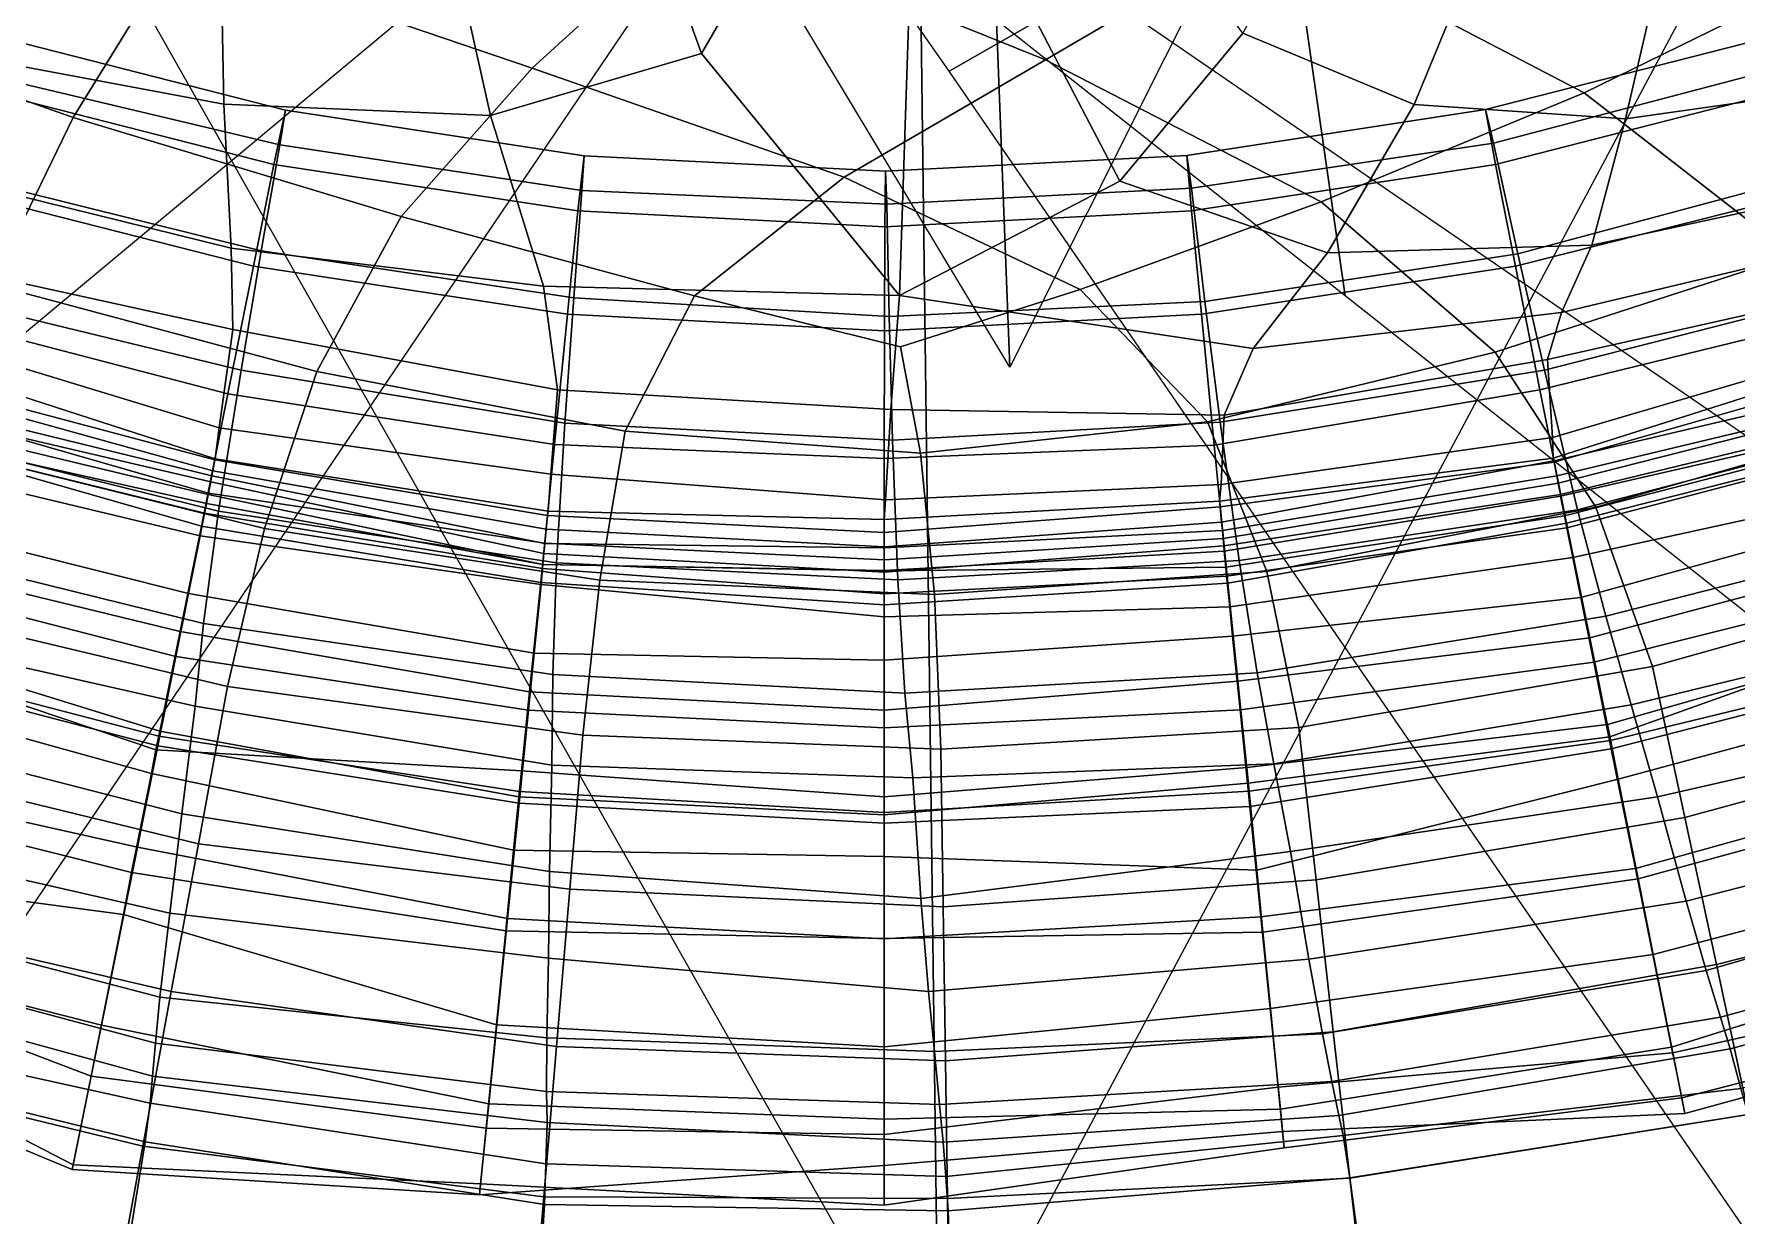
# Model space of a CAD drawing. Extents: x -0.377 to 0.277, y -0.314 to 0.279.
# Drawn here: x -0.042 to 0.0422, y -0.2042 to -0.1457 of the extents above; entities that cross this region are included whole.
import ezdxf

# ---------------------------------------------------------------- set-up
doc = ezdxf.new("R2010")
doc.units = 0

msp = doc.modelspace()

# ---------------------------------------------------------------- linework, layer by layer
for points in [[(-0.148253, -0.086711, 0.387885), (0, 0, 0.253746), (-0.173423, -0.173423, 0.426727)], [(-0.173423, -0.173423, 0.426727), (0, 0, 0.253746), (-0.086711, -0.148253, 0.387885)], [(-0.086711, -0.148253, 0.387885), (0, 0, 0.253746), (0, -0.123083, 0.349043)], [(-0.082274, -0.112941, 0.418071), (0, 0, 0.213856), (-0.07279, -0.185784, 0.477205)], [(-0.07279, -0.185784, 0.477205), (0, 0, 0.213856), (-0.016346, -0.138771, 0.418071)], [(-0.043288, -0.106437, 0.351891), (0, 0, 0.242263), (0.022844, -0.158699, 0.396575)], [(-0.03606, -0.14527, 0.406571), (0, 0, 0.229053), (0.002748, -0.213723, 0.457975)], [(-0.024542, -0.111001, 0.464027), (0, 0, 0.153127), (0.006259, -0.162216, 0.554053)], [(0.086711, -0.148253, 0.387885), (0, 0, 0.253746), (0.173423, -0.173423, 0.426727)], [(0, -0.123083, 0.349043), (0, 0, 0.253746), (0.086711, -0.148253, 0.387885)], [(0.173423, -0.173423, 0.426727), (0, 0, 0.253746), (0.148253, -0.086711, 0.387885)], [(0.022844, -0.158699, 0.396575), (0, 0, 0.242263), (0.088976, -0.210961, 0.441258)], [(0.088976, -0.210961, 0.441258), (0, 0, 0.242263), (0.097706, -0.127125, 0.396575)], [(0.002748, -0.213723, 0.457975), (0, 0, 0.229053), (0.039783, -0.144295, 0.406571)], [(0.020443, -0.120047, 0.446519), (0, 0, 0.176263), (0.071674, -0.158436, 0.524777)], [(0.071674, -0.158436, 0.524777), (0, 0, 0.176263), (0.076666, -0.094612, 0.446519)], [(0.006259, -0.162216, 0.554053), (0, 0, 0.153127), (0.033023, -0.10878, 0.464027)], [(0.038724, -0.127346, 1.151656), (0.003257, -0.147576, 1.081659), (-0.030648, -0.099149, 0.883117), (0.014484, -0.074815, 0.964771)], [(0.116834, -0.145992, 0.908849), (0.078903, -0.190451, 0.854923), (0.009724, -0.143022, 0.70277), (0.058645, -0.088371, 0.765694)], [(-0.065057, -0.098566, 0.714366), (-0.009857, -0.141182, 0.682235), (-0.056256, -0.209737, 0.816959), (-0.099233, -0.180898, 0.849918)], [(0.038724, -0.127346, 1.151656), (0.07188, -0.118909, 1.106761), (0.096108, -0.182993, 1.22441), (0.077688, -0.213969, 1.312535)], [(-0.00824, -0.126996, 0.291328), (-0.013675, -0.13375, 0.291262), (-0.008997, -0.146706, 0.290282), (-0.004002, -0.13807, 0.291225)], [(0.077688, -0.213969, 1.312535), (0.047988, -0.212656, 1.226967), (0.003257, -0.147576, 1.081659), (0.038724, -0.127346, 1.151656)], [(-0.009282, -0.140046, -0.035928), (-0.000315, -0.132239, -0.036033), (0.019107, -0.140537, -0.035949), (0.008014, -0.147018, -0.035801)], [(-0.009282, -0.140046, -0.035928), (-0.017365, -0.14744, -0.035485), (-0.034897, -0.141475, -0.035279), (-0.028861, -0.132779, -0.035655)], [(-0.022215, -0.137287, 0.289255), (-0.019427, -0.149782, 0.28968), (-0.008997, -0.146706, 0.290282), (-0.013675, -0.13375, 0.291262)], [(0.019107, -0.140537, -0.035949), (0.030581, -0.133203, -0.036005), (0.047966, -0.142133, -0.03554), (0.034661, -0.148657, -0.035448)], [(-0.034897, -0.141475, -0.035279), (-0.040071, -0.149878, -0.034453), (-0.056924, -0.143894, -0.034145), (-0.053299, -0.134744, -0.034989)], [(-0.032833, -0.138217, 0.289614), (-0.044067, -0.137083, 0.289761), (-0.045868, -0.146739, 0.289365), (-0.032631, -0.14921, 0.289346)], [(-0.032833, -0.138217, 0.289614), (-0.032631, -0.14921, 0.289346), (-0.019427, -0.149782, 0.28968), (-0.022215, -0.137287, 0.289255)], [(0.026262, -0.149238, 0.288635), (0.029744, -0.14075, 0.289385), (0.022311, -0.137237, 0.290304), (0.017785, -0.145707, 0.289878)], [(-0.004002, -0.13807, 0.291225), (-0.008997, -0.146706, 0.290282), (0.000793, -0.158683, 0.293033), (0.001253, -0.144801, 0.290493)], [(0.012575, -0.138821, 0.291628), (0.007015, -0.144067, 0.289968), (0.011701, -0.153022, 0.289711), (0.017785, -0.145707, 0.289878)], [(-0.009282, -0.140046, -0.035928), (0.008014, -0.147018, -0.035801), (-0.001945, -0.152817, -0.035383), (-0.017365, -0.14744, -0.035485)], [(0.008014, -0.147018, -0.035801), (0.019107, -0.140537, -0.035949), (0.034661, -0.148657, -0.035448), (0.021653, -0.154044, -0.035236)], [(-0.017365, -0.14744, -0.035485), (-0.023845, -0.154774, -0.034651), (-0.040071, -0.149878, -0.034453), (-0.034897, -0.141475, -0.035279)], [(0.036714, -0.149946, 0.288754), (0.03847, -0.142303, 0.289741), (0.029744, -0.14075, 0.289385), (0.026262, -0.149238, 0.288635)], [(0.045008, -0.156697, -0.034337), (0.034661, -0.148657, -0.035448), (0.047966, -0.142133, -0.03554), (0.059727, -0.150568, -0.034634)], [(0.036714, -0.149946, 0.288754), (0.047763, -0.148372, 0.289118), (0.047564, -0.142025, 0.288431), (0.03847, -0.142303, 0.289741)], [(-0.044098, -0.158131, -0.033199), (-0.060335, -0.152495, -0.032919), (-0.056924, -0.143894, -0.034145), (-0.040071, -0.149878, -0.034453)], [(0.007015, -0.144067, 0.289968), (0.001253, -0.144801, 0.290493), (0.000793, -0.158683, 0.293033), (0.011701, -0.153022, 0.289711)], [(0.026262, -0.149238, 0.288635), (0.017785, -0.145707, 0.289878), (0.011701, -0.153022, 0.289711), (0.021965, -0.156572, 0.289268)], [(-0.030145, -0.1522, 0.003285), (-0.044905, -0.148446, 0.003288), (-0.044072, -0.145827, -0.000188), (-0.029573, -0.149511, -0.000194)], [(-0.029849, -0.151219, -0.002463), (-0.029573, -0.149511, -0.000194), (-0.044072, -0.145827, -0.000188), (-0.044587, -0.147737, -0.00216)], [(0.030179, -0.15115, -0.002531), (0.044804, -0.147303, -0.002664), (0.04428, -0.145791, -0.000219), (0.029783, -0.149486, -0.000215)], [(0.030282, -0.15219, 0.003277), (0.029783, -0.149486, -0.000215), (0.04428, -0.145791, -0.000219), (0.045041, -0.148431, 0.003276)], [(-0.032631, -0.14921, 0.289346), (-0.045868, -0.146739, 0.289365), (-0.046972, -0.152703, 0.294718), (-0.032253, -0.156342, 0.294353)], [(-0.019427, -0.149782, 0.28968), (-0.016819, -0.158219, 0.294464), (0.000793, -0.158683, 0.293033), (-0.008997, -0.146706, 0.290282)], [(0.008014, -0.147018, -0.035801), (0.021653, -0.154044, -0.035236), (0.00973, -0.158378, -0.034811), (-0.001945, -0.152817, -0.035383)], [(0.031382, -0.15661, -0.000269), (0.046514, -0.152553, -0.000897), (0.044804, -0.147303, -0.002664), (0.030179, -0.15115, -0.002531)], [(-0.030779, -0.156463, -0.000913), (-0.029849, -0.151219, -0.002463), (-0.044587, -0.147737, -0.00216), (-0.045974, -0.152698, -0.0006)], [(-0.017365, -0.14744, -0.035485), (-0.001945, -0.152817, -0.035383), (-0.009349, -0.15869, -0.034637), (-0.023845, -0.154774, -0.034651)], [(-0.031163, -0.157227, 0.010238), (-0.04641, -0.153347, 0.010238), (-0.044905, -0.148446, 0.003288), (-0.030145, -0.1522, 0.003285)], [(0.030262, -0.161483, -0.034085), (0.021653, -0.154044, -0.035236), (0.034661, -0.148657, -0.035448), (0.045008, -0.156697, -0.034337)], [(0.031263, -0.157225, 0.010236), (0.030282, -0.15219, 0.003277), (0.045041, -0.148431, 0.003276), (0.046524, -0.153387, 0.010209)], [(0.036714, -0.149946, 0.288754), (0.035046, -0.156194, 0.289755), (0.048088, -0.153372, 0.290618), (0.047763, -0.148372, 0.289118)], [(-0.028015, -0.16243, -0.033427), (-0.044098, -0.158131, -0.033199), (-0.040071, -0.149878, -0.034453), (-0.023845, -0.154774, -0.034651)], [(-0.032631, -0.14921, 0.289346), (-0.032253, -0.156342, 0.294353), (-0.016819, -0.158219, 0.294464), (-0.019427, -0.149782, 0.28968)], [(-0.030145, -0.1522, 0.003285), (-0.029573, -0.149511, -0.000194), (-0.014801, -0.151764, -0.0002), (-0.015107, -0.154497, 0.003283)], [(-0.029849, -0.151219, -0.002463), (-0.014908, -0.15348, -0.002489), (-0.014801, -0.151764, -0.0002), (-0.029573, -0.149511, -0.000194)], [(0.030179, -0.15115, -0.002531), (0.029783, -0.149486, -0.000215), (0.015013, -0.151752, -0.00021), (0.015236, -0.153373, -0.002607)], [(0.030282, -0.15219, 0.003277), (0.015245, -0.154492, 0.003279), (0.015013, -0.151752, -0.00021), (0.029783, -0.149486, -0.000215)], [(0.036714, -0.149946, 0.288754), (0.026262, -0.149238, 0.288635), (0.021965, -0.156572, 0.289268), (0.035046, -0.156194, 0.289755)], [(-0.030779, -0.156463, -0.000913), (-0.015319, -0.158783, -0.001034), (-0.014908, -0.15348, -0.002489), (-0.029849, -0.151219, -0.002463)], [(0.031382, -0.15661, -0.000269), (0.030179, -0.15115, -0.002531), (0.015236, -0.153373, -0.002607), (0.015905, -0.158978, -0.000302)], [(-0.031163, -0.157227, 0.010238), (-0.030145, -0.1522, 0.003285), (-0.015107, -0.154497, 0.003283), (-0.015628, -0.159602, 0.010237)], [(-0.015107, -0.154497, 0.003283), (-0.014801, -0.151764, -0.0002), (0.000106, -0.15253, -0.000205), (0.000069, -0.155281, 0.003281)], [(-0.014908, -0.15348, -0.002489), (0.000169, -0.154158, -0.002605), (0.000106, -0.15253, -0.000205), (-0.014801, -0.151764, -0.0002)], [(0.015245, -0.154492, 0.003279), (0.000069, -0.155281, 0.003281), (0.000106, -0.15253, -0.000205), (0.015013, -0.151752, -0.00021)], [(0.015236, -0.153373, -0.002607), (0.015013, -0.151752, -0.00021), (0.000106, -0.15253, -0.000205), (0.000169, -0.154158, -0.002605)], [(0.031263, -0.157225, 0.010236), (0.015729, -0.159601, 0.010236), (0.015245, -0.154492, 0.003279), (0.030282, -0.15219, 0.003277)], [(-0.032181, -0.160354, 0.297481), (-0.032253, -0.156342, 0.294353), (-0.046972, -0.152703, 0.294718), (-0.047802, -0.156932, 0.297161)], [(-0.030779, -0.156463, -0.000913), (-0.045974, -0.152698, -0.0006), (-0.04756, -0.158542, -0.000377), (-0.031772, -0.162359, -0.00158)], [(-0.001945, -0.152817, -0.035383), (0.00973, -0.158378, -0.034811), (0.000839, -0.161209, -0.034389), (-0.009349, -0.15869, -0.034637)], [(0.021965, -0.156572, 0.289268), (0.011701, -0.153022, 0.289711), (0.000793, -0.158683, 0.293033), (0.018292, -0.161296, 0.29258)], [(0.031382, -0.15661, -0.000269), (0.032701, -0.162375, -0.000835), (0.048448, -0.158341, -0.000827), (0.046514, -0.152553, -0.000897)], [(-0.031163, -0.157227, 0.010238), (-0.032425, -0.163533, 0.022996), (-0.048261, -0.159424, 0.02302), (-0.04641, -0.153347, 0.010238)], [(-0.015319, -0.158783, -0.001034), (0.000282, -0.159712, -0.000587), (0.000169, -0.154158, -0.002605), (-0.014908, -0.15348, -0.002489)], [(0.015905, -0.158978, -0.000302), (0.015236, -0.153373, -0.002607), (0.000169, -0.154158, -0.002605), (0.000282, -0.159712, -0.000587)], [(0.030262, -0.161483, -0.034085), (0.016026, -0.164927, -0.033771), (0.00973, -0.158378, -0.034811), (0.021653, -0.154044, -0.035236)], [(0.031263, -0.157225, 0.010236), (0.046524, -0.153387, 0.010209), (0.048357, -0.159447, 0.023012), (0.032475, -0.163343, 0.023056)], [(0.035046, -0.156194, 0.289755), (0.033537, -0.159513, 0.293285), (0.048132, -0.156043, 0.293412), (0.048088, -0.153372, 0.290618)], [(-0.028015, -0.16243, -0.033427), (-0.023845, -0.154774, -0.034651), (-0.009349, -0.15869, -0.034637), (-0.012774, -0.165386, -0.033413)], [(-0.015628, -0.159602, 0.010237), (-0.015107, -0.154497, 0.003283), (0.000069, -0.155281, 0.003281), (0.00005, -0.160414, 0.010236)], [(0.015729, -0.159601, 0.010236), (0.00005, -0.160414, 0.010236), (0.000069, -0.155281, 0.003281), (0.015245, -0.154492, 0.003279)], [(-0.032181, -0.160354, 0.297481), (-0.016126, -0.163336, 0.296738), (-0.016819, -0.158219, 0.294464), (-0.032253, -0.156342, 0.294353)], [(-0.030779, -0.156463, -0.000913), (-0.031772, -0.162359, -0.00158), (-0.01575, -0.164987, -0.000248), (-0.015319, -0.158783, -0.001034)], [(0.031382, -0.15661, -0.000269), (0.015905, -0.158978, -0.000302), (0.016665, -0.164944, -0.00025), (0.032701, -0.162375, -0.000835)], [(0.035046, -0.156194, 0.289755), (0.021965, -0.156572, 0.289268), (0.018292, -0.161296, 0.29258), (0.033537, -0.159513, 0.293285)], [(0.032846, -0.161836, 0.296499), (0.048352, -0.158355, 0.296319), (0.048132, -0.156043, 0.293412), (0.033537, -0.159513, 0.293285)], [(-0.032854, -0.165225, 0.301092), (-0.032181, -0.160354, 0.297481), (-0.047802, -0.156932, 0.297161), (-0.048632, -0.160421, 0.301367)], [(-0.031163, -0.157227, 0.010238), (-0.015628, -0.159602, 0.010237), (-0.01627, -0.166038, 0.022985), (-0.032425, -0.163533, 0.022996)], [(0.031263, -0.157225, 0.010236), (0.032475, -0.163343, 0.023056), (0.016363, -0.166083, 0.02297), (0.015729, -0.159601, 0.010236)], [(0.035246, -0.169143, -0.032289), (0.030262, -0.161483, -0.034085), (0.045008, -0.156697, -0.034337), (0.051402, -0.16453, -0.032367)], [(-0.030619, -0.170191, -0.031443), (-0.047204, -0.166084, -0.031037), (-0.044098, -0.158131, -0.033199), (-0.028015, -0.16243, -0.033427)], [(-0.016126, -0.163336, 0.296738), (0.000362, -0.164317, 0.296448), (0.000793, -0.158683, 0.293033), (-0.016819, -0.158219, 0.294464)], [(0.032701, -0.162375, -0.000835), (0.034335, -0.169273, 0.000275), (0.050725, -0.164971, -0.000535), (0.048448, -0.158341, -0.000827)], [(-0.031772, -0.162359, -0.00158), (-0.04756, -0.158542, -0.000377), (-0.04932, -0.165255, 0.000053), (-0.032891, -0.169341, -0.000641)], [(-0.015319, -0.158783, -0.001034), (-0.01575, -0.164987, -0.000248), (0.000458, -0.165823, -0.000135), (0.000282, -0.159712, -0.000587)], [(-0.012774, -0.165386, -0.033413), (-0.009349, -0.15869, -0.034637), (0.000839, -0.161209, -0.034389), (0.001832, -0.166473, -0.033706)], [(0.015905, -0.158978, -0.000302), (0.000282, -0.159712, -0.000587), (0.000458, -0.165823, -0.000135), (0.016665, -0.164944, -0.00025)], [(0.016851, -0.164596, 0.295972), (0.018292, -0.161296, 0.29258), (0.000793, -0.158683, 0.293033), (0.000362, -0.164317, 0.296448)], [(0.016026, -0.164927, -0.033771), (0.001832, -0.166473, -0.033706), (0.000839, -0.161209, -0.034389), (0.00973, -0.158378, -0.034811)], [(0.0331, -0.1657, 0.30094), (0.048921, -0.161056, 0.301078), (0.048352, -0.158355, 0.296319), (0.032846, -0.161836, 0.296499)], [(-0.032425, -0.163533, 0.022996), (-0.033734, -0.170072, 0.044479), (-0.050077, -0.165396, 0.044539), (-0.048261, -0.159424, 0.02302)], [(-0.015628, -0.159602, 0.010237), (0.00005, -0.160414, 0.010236), (0.000044, -0.166737, 0.023031), (-0.01627, -0.166038, 0.022985)], [(0.015729, -0.159601, 0.010236), (0.016363, -0.166083, 0.02297), (0.000044, -0.166737, 0.023031), (0.00005, -0.160414, 0.010236)], [(0.032846, -0.161836, 0.296499), (0.033537, -0.159513, 0.293285), (0.018292, -0.161296, 0.29258), (0.016851, -0.164596, 0.295972)], [(0.032475, -0.163343, 0.023056), (0.048357, -0.159447, 0.023012), (0.050275, -0.165754, 0.044494), (0.033793, -0.169928, 0.044496)], [(-0.032854, -0.165225, 0.301092), (-0.048632, -0.160421, 0.301367), (-0.048919, -0.161618, 0.307697), (-0.033056, -0.166749, 0.30756)], [(-0.032854, -0.165225, 0.301092), (-0.016443, -0.167515, 0.301082), (-0.016126, -0.163336, 0.296738), (-0.032181, -0.160354, 0.297481)], [(-0.033056, -0.166749, 0.30756), (-0.048919, -0.161618, 0.307697), (-0.049191, -0.162513, 0.31477), (-0.033065, -0.166807, 0.314757)], [(0.035246, -0.169143, -0.032289), (0.018966, -0.172315, -0.032582), (0.016026, -0.164927, -0.033771), (0.030262, -0.161483, -0.034085)], [(0.0331, -0.1657, 0.30094), (0.033138, -0.166711, 0.307542), (0.049026, -0.161677, 0.307637), (0.048921, -0.161056, 0.301078)], [(0.033138, -0.166711, 0.307542), (0.033177, -0.166921, 0.314748), (0.049224, -0.162332, 0.314784), (0.049026, -0.161677, 0.307637)], [(-0.033172, -0.167347, 0.321984), (-0.033065, -0.166807, 0.314757), (-0.049191, -0.162513, 0.31477), (-0.049303, -0.162885, 0.322011)], [(-0.031772, -0.162359, -0.00158), (-0.032891, -0.169341, -0.000641), (-0.016168, -0.171894, -0.000286), (-0.01575, -0.164987, -0.000248)], [(-0.030619, -0.170191, -0.031443), (-0.028015, -0.16243, -0.033427), (-0.012774, -0.165386, -0.033413), (-0.014023, -0.172749, -0.031856)], [(0.032701, -0.162375, -0.000835), (0.016665, -0.164944, -0.00025), (0.017593, -0.171783, -0.000649), (0.034335, -0.169273, 0.000275)], [(0.0331, -0.1657, 0.30094), (0.032846, -0.161836, 0.296499), (0.016851, -0.164596, 0.295972), (0.016701, -0.168022, 0.300915)], [(0.033159, -0.166845, 0.322024), (0.049435, -0.163027, 0.321999), (0.049224, -0.162332, 0.314784), (0.033177, -0.166921, 0.314748)], [(-0.033218, -0.167584, 0.328882), (-0.033172, -0.167347, 0.321984), (-0.049303, -0.162885, 0.322011), (-0.049519, -0.163597, 0.328867)], [(-0.016443, -0.167515, 0.301082), (0.000113, -0.16878, 0.30089), (0.000362, -0.164317, 0.296448), (-0.016126, -0.163336, 0.296738)], [(0.032475, -0.163343, 0.023056), (0.033793, -0.169928, 0.044496), (0.017042, -0.172903, 0.044447), (0.016363, -0.166083, 0.02297)], [(0.033308, -0.167594, 0.328881), (0.049634, -0.163682, 0.328859), (0.049435, -0.163027, 0.321999), (0.033159, -0.166845, 0.322024)], [(-0.033396, -0.168509, 0.344322), (-0.033274, -0.16789, 0.340348), (-0.04966, -0.16407, 0.340279), (-0.049814, -0.164582, 0.344235)], [(-0.033389, -0.168441, 0.335003), (-0.049579, -0.163799, 0.335068), (-0.04966, -0.16407, 0.340279), (-0.033274, -0.16789, 0.340348)], [(-0.033218, -0.167584, 0.328882), (-0.049519, -0.163597, 0.328867), (-0.049579, -0.163799, 0.335068), (-0.033389, -0.168441, 0.335003)], [(-0.032425, -0.163533, 0.022996), (-0.01627, -0.166038, 0.022985), (-0.01695, -0.172864, 0.044452), (-0.033734, -0.170072, 0.044479)], [(0.033308, -0.167594, 0.328881), (0.03338, -0.167959, 0.335066), (0.049674, -0.163819, 0.335065), (0.049634, -0.163682, 0.328859)], [(0.03338, -0.167959, 0.335066), (0.033491, -0.168521, 0.340217), (0.049895, -0.16455, 0.340177), (0.049674, -0.163819, 0.335065)], [(-0.033483, -0.168961, 0.347812), (-0.033396, -0.168509, 0.344322), (-0.049814, -0.164582, 0.344235), (-0.050017, -0.165253, 0.347505)], [(-0.01575, -0.164987, -0.000248), (-0.016168, -0.171894, -0.000286), (0.000716, -0.172727, -0.000329), (0.000458, -0.165823, -0.000135)], [(0.016701, -0.168022, 0.300915), (0.016851, -0.164596, 0.295972), (0.000362, -0.164317, 0.296448), (0.000113, -0.16878, 0.30089)], [(0.016665, -0.164944, -0.00025), (0.000458, -0.165823, -0.000135), (0.000716, -0.172727, -0.000329), (0.017593, -0.171783, -0.000649)], [(0.018966, -0.172315, -0.032582), (0.002531, -0.173453, -0.031985), (0.001832, -0.166473, -0.033706), (0.016026, -0.164927, -0.033771)], [(0.033501, -0.168592, 0.344292), (0.049978, -0.164829, 0.344144), (0.049895, -0.16455, 0.340177), (0.033491, -0.168521, 0.340217)], [(0.033695, -0.169567, 0.347422), (0.050129, -0.16533, 0.347454), (0.049978, -0.164829, 0.344144), (0.033501, -0.168592, 0.344292)], [(0.035733, -0.174538, -0.000244), (0.052675, -0.170209, -0.001011), (0.050725, -0.164971, -0.000535), (0.034335, -0.169273, 0.000275)], [(0.035246, -0.169143, -0.032289), (0.051402, -0.16453, -0.032367), (0.055159, -0.17223, -0.030097), (0.038044, -0.177012, -0.030254)], [(-0.034789, -0.175292, 0.077536), (-0.051836, -0.171153, 0.077533), (-0.050077, -0.165396, 0.044539), (-0.033734, -0.170072, 0.044479)], [(-0.033625, -0.174894, -0.000738), (-0.032891, -0.169341, -0.000641), (-0.04932, -0.165255, 0.000053), (-0.050605, -0.170713, -0.001263)], [(-0.033574, -0.169432, 0.351827), (-0.050051, -0.165377, 0.351672), (-0.05042, -0.166593, 0.355666), (-0.033796, -0.170557, 0.356149)], [(-0.033483, -0.168961, 0.347812), (-0.050017, -0.165253, 0.347505), (-0.050051, -0.165377, 0.351672), (-0.033574, -0.169432, 0.351827)], [(-0.032854, -0.165225, 0.301092), (-0.033056, -0.166749, 0.30756), (-0.016587, -0.169332, 0.307552), (-0.016443, -0.167515, 0.301082)], [(-0.014023, -0.172749, -0.031856), (-0.012774, -0.165386, -0.033413), (0.001832, -0.166473, -0.033706), (0.002531, -0.173453, -0.031985)], [(0.0331, -0.1657, 0.30094), (0.016701, -0.168022, 0.300915), (0.016628, -0.16884, 0.3076), (0.033138, -0.166711, 0.307542)], [(0.033695, -0.169567, 0.347422), (0.033809, -0.170156, 0.350994), (0.050284, -0.165847, 0.351118), (0.050129, -0.16533, 0.347454)], [(0.034939, -0.175597, 0.077532), (0.033793, -0.169928, 0.044496), (0.050275, -0.165754, 0.044494), (0.051901, -0.171079, 0.077534)], [(0.033809, -0.170156, 0.350994), (0.034104, -0.171635, 0.35411), (0.050927, -0.16796, 0.353019), (0.050284, -0.165847, 0.351118)], [(-0.03437, -0.173411, 0.357749), (-0.033796, -0.170557, 0.356149), (-0.05042, -0.166593, 0.355666), (-0.051211, -0.169189, 0.357554)], [(-0.030619, -0.170191, -0.031443), (-0.032448, -0.17801, -0.029034), (-0.049724, -0.17389, -0.028724), (-0.047204, -0.166084, -0.031037)], [(-0.033056, -0.166749, 0.30756), (-0.033065, -0.166807, 0.314757), (-0.016607, -0.169548, 0.31474), (-0.016587, -0.169332, 0.307552)], [(-0.01627, -0.166038, 0.022985), (0.000044, -0.166737, 0.023031), (0.000044, -0.173975, 0.044424), (-0.01695, -0.172864, 0.044452)], [(0.016363, -0.166083, 0.02297), (0.017042, -0.172903, 0.044447), (0.000044, -0.173975, 0.044424), (0.000044, -0.166737, 0.023031)], [(0.033138, -0.166711, 0.307542), (0.016628, -0.16884, 0.3076), (0.016652, -0.169121, 0.314772), (0.033177, -0.166921, 0.314748)], [(-0.033218, -0.167584, 0.328882), (-0.033389, -0.168441, 0.335003), (-0.01674, -0.170918, 0.335012), (-0.016744, -0.170936, 0.328804)], [(-0.033218, -0.167584, 0.328882), (-0.016744, -0.170936, 0.328804), (-0.016674, -0.170222, 0.321956), (-0.033172, -0.167347, 0.321984)], [(-0.033172, -0.167347, 0.321984), (-0.016674, -0.170222, 0.321956), (-0.016607, -0.169548, 0.31474), (-0.033065, -0.166807, 0.314757)], [(-0.016443, -0.167515, 0.301082), (-0.016587, -0.169332, 0.307552), (0.000046, -0.169753, 0.307605), (0.000113, -0.16878, 0.30089)], [(0.033159, -0.166845, 0.322024), (0.033177, -0.166921, 0.314748), (0.016652, -0.169121, 0.314772), (0.016727, -0.169883, 0.321983)], [(0.033308, -0.167594, 0.328881), (0.033159, -0.166845, 0.322024), (0.016727, -0.169883, 0.321983), (0.016767, -0.17029, 0.328865)], [(0.033308, -0.167594, 0.328881), (0.016767, -0.17029, 0.328865), (0.016805, -0.170685, 0.335042), (0.03338, -0.167959, 0.335066)], [(-0.033396, -0.168509, 0.344322), (-0.016841, -0.171969, 0.343998), (-0.016789, -0.171425, 0.340144), (-0.033274, -0.16789, 0.340348)], [(-0.033389, -0.168441, 0.335003), (-0.033274, -0.16789, 0.340348), (-0.016789, -0.171425, 0.340144), (-0.01674, -0.170918, 0.335012)], [(0.016701, -0.168022, 0.300915), (0.000113, -0.16878, 0.30089), (0.000046, -0.169753, 0.307605), (0.016628, -0.16884, 0.3076)], [(0.03338, -0.167959, 0.335066), (0.016805, -0.170685, 0.335042), (0.01684, -0.171055, 0.34022), (0.033491, -0.168521, 0.340217)], [(0.034498, -0.173607, 0.357139), (0.051236, -0.168985, 0.358207), (0.050927, -0.16796, 0.353019), (0.034104, -0.171635, 0.35411)], [(-0.034995, -0.176518, 0.361267), (-0.03437, -0.173411, 0.357749), (-0.051211, -0.169189, 0.357554), (-0.052105, -0.172126, 0.361565)], [(-0.033483, -0.168961, 0.347812), (-0.033574, -0.169432, 0.351827), (-0.016854, -0.172171, 0.351627), (-0.016838, -0.171977, 0.34752)], [(-0.033483, -0.168961, 0.347812), (-0.016838, -0.171977, 0.34752), (-0.016841, -0.171969, 0.343998), (-0.033396, -0.168509, 0.344322)], [(0.016628, -0.16884, 0.3076), (0.000046, -0.169753, 0.307605), (0.000044, -0.170392, 0.314742), (0.016652, -0.169121, 0.314772)], [(0.016727, -0.169883, 0.321983), (0.016652, -0.169121, 0.314772), (0.000044, -0.170392, 0.314742), (0.000044, -0.171094, 0.321956)], [(0.033501, -0.168592, 0.344292), (0.033491, -0.168521, 0.340217), (0.01684, -0.171055, 0.34022), (0.016863, -0.17132, 0.344229)], [(0.033695, -0.169567, 0.347422), (0.033501, -0.168592, 0.344292), (0.016863, -0.17132, 0.344229), (0.016941, -0.172115, 0.347432)], [(0.035733, -0.174538, -0.000244), (0.034335, -0.169273, 0.000275), (0.017593, -0.171783, -0.000649), (0.018489, -0.177338, -0.001146)], [(0.035246, -0.169143, -0.032289), (0.038044, -0.177012, -0.030254), (0.020544, -0.180036, -0.030205), (0.018966, -0.172315, -0.032582)], [(0.035141, -0.176804, 0.35874), (0.05231, -0.172505, 0.358139), (0.051236, -0.168985, 0.358207), (0.034498, -0.173607, 0.357139)], [(-0.034789, -0.175292, 0.077536), (-0.033734, -0.170072, 0.044479), (-0.01695, -0.172864, 0.044452), (-0.017497, -0.178272, 0.077531)], [(-0.033574, -0.169432, 0.351827), (-0.033796, -0.170557, 0.356149), (-0.01693, -0.172965, 0.356468), (-0.016854, -0.172171, 0.351627)], [(-0.033625, -0.174894, -0.000738), (-0.016347, -0.177411, -0.000272), (-0.016168, -0.171894, -0.000286), (-0.032891, -0.169341, -0.000641)], [(-0.016674, -0.170222, 0.321956), (0.000044, -0.171094, 0.321956), (0.000044, -0.170392, 0.314742), (-0.016607, -0.169548, 0.31474)], [(-0.016587, -0.169332, 0.307552), (-0.016607, -0.169548, 0.31474), (0.000044, -0.170392, 0.314742), (0.000046, -0.169753, 0.307605)], [(0.016767, -0.17029, 0.328865), (0.016727, -0.169883, 0.321983), (0.000044, -0.171094, 0.321956), (0.000044, -0.171149, 0.328866)], [(0.033695, -0.169567, 0.347422), (0.016941, -0.172115, 0.347432), (0.01698, -0.172546, 0.351202), (0.033809, -0.170156, 0.350994)], [(0.034939, -0.175597, 0.077532), (0.017531, -0.177742, 0.077539), (0.017042, -0.172903, 0.044447), (0.033793, -0.169928, 0.044496)], [(-0.034037, -0.178986, -0.000764), (-0.033625, -0.174894, -0.000738), (-0.050605, -0.170713, -0.001263), (-0.051508, -0.175037, -0.001228)], [(-0.03437, -0.173411, 0.357749), (-0.017272, -0.176366, 0.356728), (-0.01693, -0.172965, 0.356468), (-0.033796, -0.170557, 0.356149)], [(-0.030619, -0.170191, -0.031443), (-0.014023, -0.172749, -0.031856), (-0.014871, -0.180421, -0.029309), (-0.032448, -0.17801, -0.029034)], [(-0.01674, -0.170918, 0.335012), (-0.016789, -0.171425, 0.340144), (0.000044, -0.172349, 0.340134), (0.000044, -0.171742, 0.335018)], [(-0.016744, -0.170936, 0.328804), (0.000044, -0.171149, 0.328866), (0.000044, -0.171094, 0.321956), (-0.016674, -0.170222, 0.321956)], [(-0.016744, -0.170936, 0.328804), (-0.01674, -0.170918, 0.335012), (0.000044, -0.171742, 0.335018), (0.000044, -0.171149, 0.328866)], [(0.016767, -0.17029, 0.328865), (0.000044, -0.171149, 0.328866), (0.000044, -0.171742, 0.335018), (0.016805, -0.170685, 0.335042)], [(0.016805, -0.170685, 0.335042), (0.000044, -0.171742, 0.335018), (0.000044, -0.172349, 0.340134), (0.01684, -0.171055, 0.34022)], [(0.033809, -0.170156, 0.350994), (0.01698, -0.172546, 0.351202), (0.01713, -0.174063, 0.354424), (0.034104, -0.171635, 0.35411)], [(0.036985, -0.178916, -0.001905), (0.054428, -0.174677, -0.002539), (0.052675, -0.170209, -0.001011), (0.035733, -0.174538, -0.000244)], [(-0.035842, -0.180467, 0.117901), (-0.053297, -0.175922, 0.117899), (-0.051836, -0.171153, 0.077533), (-0.034789, -0.175292, 0.077536)], [(-0.016841, -0.171969, 0.343998), (0.000044, -0.172267, 0.344202), (0.000044, -0.172349, 0.340134), (-0.016789, -0.171425, 0.340144)], [(0.016863, -0.17132, 0.344229), (0.01684, -0.171055, 0.34022), (0.000044, -0.172349, 0.340134), (0.000044, -0.172267, 0.344202)], [(0.016941, -0.172115, 0.347432), (0.016863, -0.17132, 0.344229), (0.000044, -0.172267, 0.344202), (0.000044, -0.172281, 0.347881)], [(0.018489, -0.177338, -0.001146), (0.017593, -0.171783, -0.000649), (0.000716, -0.172727, -0.000329), (0.001066, -0.178345, -0.001413)], [(0.034498, -0.173607, 0.357139), (0.034104, -0.171635, 0.35411), (0.01713, -0.174063, 0.354424), (0.017274, -0.175522, 0.35932)], [(0.035974, -0.180679, 0.117903), (0.034939, -0.175597, 0.077532), (0.051901, -0.171079, 0.077534), (0.053537, -0.176416, 0.117906)], [(-0.034995, -0.176518, 0.361267), (-0.052105, -0.172126, 0.361565), (-0.053396, -0.176355, 0.360845), (-0.035885, -0.180937, 0.361955)], [(-0.016854, -0.172171, 0.351627), (-0.01693, -0.172965, 0.356468), (0.000044, -0.174562, 0.355142), (0.000044, -0.173422, 0.351205)], [(-0.016838, -0.171977, 0.34752), (-0.016854, -0.172171, 0.351627), (0.000044, -0.173422, 0.351205), (0.000044, -0.172281, 0.347881)], [(-0.016838, -0.171977, 0.34752), (0.000044, -0.172281, 0.347881), (0.000044, -0.172267, 0.344202), (-0.016841, -0.171969, 0.343998)], [(-0.016347, -0.177411, -0.000272), (0.001066, -0.178345, -0.001413), (0.000716, -0.172727, -0.000329), (-0.016168, -0.171894, -0.000286)], [(0.016941, -0.172115, 0.347432), (0.000044, -0.172281, 0.347881), (0.000044, -0.173422, 0.351205), (0.01698, -0.172546, 0.351202)], [(0.01698, -0.172546, 0.351202), (0.000044, -0.173422, 0.351205), (0.000044, -0.174562, 0.355142), (0.01713, -0.174063, 0.354424)], [(0.018966, -0.172315, -0.032582), (0.020544, -0.180036, -0.030205), (0.002842, -0.18111, -0.029679), (0.002531, -0.173453, -0.031985)], [(0.035141, -0.176804, 0.35874), (0.036003, -0.181084, 0.363326), (0.053555, -0.176587, 0.363064), (0.05231, -0.172505, 0.358139)], [(0.038044, -0.177012, -0.030254), (0.055159, -0.17223, -0.030097), (0.057522, -0.179622, -0.027032), (0.039649, -0.184489, -0.026891)], [(-0.034995, -0.176518, 0.361267), (-0.017553, -0.17918, 0.361329), (-0.017272, -0.176366, 0.356728), (-0.03437, -0.173411, 0.357749)], [(-0.017497, -0.178272, 0.077531), (-0.01695, -0.172864, 0.044452), (0.000044, -0.173975, 0.044424), (0.000044, -0.179179, 0.077531)], [(-0.017272, -0.176366, 0.356728), (0.000044, -0.176708, 0.35843), (0.000044, -0.174562, 0.355142), (-0.01693, -0.172965, 0.356468)], [(-0.014023, -0.172749, -0.031856), (0.002531, -0.173453, -0.031985), (0.002842, -0.18111, -0.029679), (-0.014871, -0.180421, -0.029309)], [(0.017531, -0.177742, 0.077539), (0.000044, -0.179179, 0.077531), (0.000044, -0.173975, 0.044424), (0.017042, -0.172903, 0.044447)], [(-0.032448, -0.17801, -0.029034), (-0.03388, -0.185792, -0.026199), (-0.051882, -0.181399, -0.025697), (-0.049724, -0.17389, -0.028724)], [(0.017274, -0.175522, 0.35932), (0.01713, -0.174063, 0.354424), (0.000044, -0.174562, 0.355142), (0.000044, -0.176708, 0.35843)], [(0.035141, -0.176804, 0.35874), (0.034498, -0.173607, 0.357139), (0.017274, -0.175522, 0.35932), (0.01764, -0.179165, 0.361454)], [(-0.035842, -0.180467, 0.117901), (-0.035794, -0.180215, 0.161274), (-0.05299, -0.174913, 0.161271), (-0.053297, -0.175922, 0.117899)], [(-0.035794, -0.180215, 0.161274), (-0.035979, -0.181133, 0.20366), (-0.053131, -0.175374, 0.203716), (-0.05299, -0.174913, 0.161271)], [(-0.034037, -0.178986, -0.000764), (-0.051508, -0.175037, -0.001228), (-0.052516, -0.179722, 0.002523), (-0.034695, -0.184311, 0.002199)], [(-0.034037, -0.178986, -0.000764), (-0.016398, -0.18189, -0.001424), (-0.016347, -0.177411, -0.000272), (-0.033625, -0.174894, -0.000738)], [(0.036985, -0.178916, -0.001905), (0.035733, -0.174538, -0.000244), (0.018489, -0.177338, -0.001146), (0.019311, -0.181839, -0.001971)], [(0.03594, -0.180499, 0.161275), (0.052932, -0.174434, 0.161269), (0.053094, -0.174966, 0.203734), (0.035815, -0.17989, 0.203712)], [(0.036351, -0.182593, 0.241629), (0.035815, -0.17989, 0.203712), (0.053094, -0.174966, 0.203734), (0.053963, -0.177831, 0.241657)], [(0.035974, -0.180679, 0.117903), (0.053537, -0.176416, 0.117906), (0.052932, -0.174434, 0.161269), (0.03594, -0.180499, 0.161275)], [(0.036985, -0.178916, -0.001905), (0.038289, -0.18346, 0.001719), (0.056269, -0.179367, 0.001194), (0.054428, -0.174677, -0.002539)], [(-0.036206, -0.182312, 0.241659), (-0.053755, -0.17744, 0.241699), (-0.053131, -0.175374, 0.203716), (-0.035979, -0.181133, 0.20366)], [(-0.035842, -0.180467, 0.117901), (-0.034789, -0.175292, 0.077536), (-0.017497, -0.178272, 0.077531), (-0.018002, -0.183207, 0.117901)], [(0.01764, -0.179165, 0.361454), (0.017274, -0.175522, 0.35932), (0.000044, -0.176708, 0.35843), (0.000044, -0.180052, 0.361685)], [(0.035974, -0.180679, 0.117903), (0.018089, -0.183188, 0.1179), (0.017531, -0.177742, 0.077539), (0.034939, -0.175597, 0.077532)], [(-0.035885, -0.180937, 0.361955), (-0.053396, -0.176355, 0.360845), (-0.055089, -0.181902, 0.363589), (-0.036898, -0.18596, 0.362051)], [(-0.034995, -0.176518, 0.361267), (-0.035885, -0.180937, 0.361955), (-0.018015, -0.183771, 0.362865), (-0.017553, -0.17918, 0.361329)], [(-0.017553, -0.17918, 0.361329), (0.000044, -0.180052, 0.361685), (0.000044, -0.176708, 0.35843), (-0.017272, -0.176366, 0.356728)], [(0.035141, -0.176804, 0.35874), (0.01764, -0.179165, 0.361454), (0.01812, -0.183936, 0.364378), (0.036003, -0.181084, 0.363326)], [(0.036003, -0.181084, 0.363326), (0.0372, -0.187009, 0.365026), (0.055206, -0.181994, 0.363856), (0.053555, -0.176587, 0.363064)], [(-0.037182, -0.187211, 0.274475), (-0.055341, -0.182661, 0.274465), (-0.053755, -0.17744, 0.241699), (-0.036206, -0.182312, 0.241659)], [(-0.016398, -0.18189, -0.001424), (0.001453, -0.182529, -0.001264), (0.001066, -0.178345, -0.001413), (-0.016347, -0.177411, -0.000272)], [(0.019311, -0.181839, -0.001971), (0.018489, -0.177338, -0.001146), (0.001066, -0.178345, -0.001413), (0.001453, -0.182529, -0.001264)], [(0.038044, -0.177012, -0.030254), (0.039649, -0.184489, -0.026891), (0.021403, -0.187568, -0.026677), (0.020544, -0.180036, -0.030205)], [(-0.032448, -0.17801, -0.029034), (-0.014871, -0.180421, -0.029309), (-0.015502, -0.188032, -0.02597), (-0.03388, -0.185792, -0.026199)], [(-0.018002, -0.183207, 0.117901), (-0.017497, -0.178272, 0.077531), (0.000044, -0.179179, 0.077531), (0.000044, -0.184232, 0.117902)], [(0.018089, -0.183188, 0.1179), (0.000044, -0.184232, 0.117902), (0.000044, -0.179179, 0.077531), (0.017531, -0.177742, 0.077539)], [(0.037331, -0.187511, 0.27443), (0.036351, -0.182593, 0.241629), (0.053963, -0.177831, 0.241657), (0.055402, -0.182573, 0.274479)], [(-0.034037, -0.178986, -0.000764), (-0.034695, -0.184311, 0.002199), (-0.016518, -0.187159, 0.001877), (-0.016398, -0.18189, -0.001424)], [(-0.017553, -0.17918, 0.361329), (-0.018015, -0.183771, 0.362865), (0.000044, -0.184768, 0.363417), (0.000044, -0.180052, 0.361685)], [(0.01764, -0.179165, 0.361454), (0.000044, -0.180052, 0.361685), (0.000044, -0.184768, 0.363417), (0.01812, -0.183936, 0.364378)], [(0.036985, -0.178916, -0.001905), (0.019311, -0.181839, -0.001971), (0.02013, -0.186172, 0.001997), (0.038289, -0.18346, 0.001719)], [(0.038289, -0.18346, 0.001719), (0.039706, -0.188615, 0.01184), (0.058048, -0.18392, 0.011653), (0.056269, -0.179367, 0.001194)], [(-0.034695, -0.184311, 0.002199), (-0.052516, -0.179722, 0.002523), (-0.053725, -0.185006, 0.012798), (-0.035289, -0.189223, 0.012643)], [(-0.035794, -0.180215, 0.161274), (-0.018031, -0.183457, 0.161276), (-0.017898, -0.182172, 0.203731), (-0.035979, -0.181133, 0.20366)], [(-0.035842, -0.180467, 0.117901), (-0.018002, -0.183207, 0.117901), (-0.018031, -0.183457, 0.161276), (-0.035794, -0.180215, 0.161274)], [(0.020544, -0.180036, -0.030205), (0.021403, -0.187568, -0.026677), (0.002958, -0.188904, -0.026614), (0.002842, -0.18111, -0.029679)], [(0.036351, -0.182593, 0.241629), (0.018478, -0.187089, 0.241452), (0.017971, -0.182016, 0.203737), (0.035815, -0.17989, 0.203712)], [(0.03594, -0.180499, 0.161275), (0.035815, -0.17989, 0.203712), (0.017971, -0.182016, 0.203737), (0.018051, -0.182786, 0.161274)], [(0.041207, -0.191751, -0.023095), (0.039649, -0.184489, -0.026891), (0.057522, -0.179622, -0.027032), (0.059887, -0.187024, -0.023742)], [(-0.035885, -0.180937, 0.361955), (-0.036898, -0.18596, 0.362051), (-0.018591, -0.189475, 0.364022), (-0.018015, -0.183771, 0.362865)], [(-0.014871, -0.180421, -0.029309), (0.002842, -0.18111, -0.029679), (0.002958, -0.188904, -0.026614), (-0.015502, -0.188032, -0.02597)], [(0.035974, -0.180679, 0.117903), (0.03594, -0.180499, 0.161275), (0.018051, -0.182786, 0.161274), (0.018089, -0.183188, 0.1179)], [(0.036003, -0.181084, 0.363326), (0.01812, -0.183936, 0.364378), (0.018672, -0.1894, 0.363812), (0.0372, -0.187009, 0.365026)], [(-0.038676, -0.194748, 0.358372), (-0.036898, -0.18596, 0.362051), (-0.055089, -0.181902, 0.363589), (-0.05755, -0.189956, 0.358381)], [(-0.03522, -0.193094, -0.02229), (-0.053995, -0.188732, -0.02212), (-0.051882, -0.181399, -0.025697), (-0.03388, -0.185792, -0.026199)], [(-0.036206, -0.182312, 0.241659), (-0.035979, -0.181133, 0.20366), (-0.017898, -0.182172, 0.203731), (-0.018289, -0.186106, 0.241552)], [(-0.016398, -0.18189, -0.001424), (-0.016518, -0.187159, 0.001877), (0.001852, -0.188485, 0.001368), (0.001453, -0.182529, -0.001264)], [(0.019311, -0.181839, -0.001971), (0.001453, -0.182529, -0.001264), (0.001852, -0.188485, 0.001368), (0.02013, -0.186172, 0.001997)], [(-0.037182, -0.187211, 0.274475), (-0.037581, -0.189274, 0.302036), (-0.056581, -0.186756, 0.301659), (-0.055341, -0.182661, 0.274465)], [(-0.037182, -0.187211, 0.274475), (-0.036206, -0.182312, 0.241659), (-0.018289, -0.186106, 0.241552), (-0.01868, -0.190095, 0.274466)], [(-0.018289, -0.186106, 0.241552), (-0.017898, -0.182172, 0.203731), (0.000044, -0.183464, 0.203715), (0.000044, -0.186417, 0.241616)], [(-0.018031, -0.183457, 0.161276), (0.000044, -0.184351, 0.161276), (0.000044, -0.183464, 0.203715), (-0.017898, -0.182172, 0.203731)], [(0.018478, -0.187089, 0.241452), (0.000044, -0.186417, 0.241616), (0.000044, -0.183464, 0.203715), (0.017971, -0.182016, 0.203737)], [(0.018051, -0.182786, 0.161274), (0.017971, -0.182016, 0.203737), (0.000044, -0.183464, 0.203715), (0.000044, -0.184351, 0.161276)], [(0.037331, -0.187511, 0.27443), (0.018774, -0.190156, 0.274457), (0.018478, -0.187089, 0.241452), (0.036351, -0.182593, 0.241629)], [(0.038988, -0.195846, 0.359362), (0.057649, -0.18999, 0.358412), (0.055206, -0.181994, 0.363856), (0.0372, -0.187009, 0.365026)], [(0.037331, -0.187511, 0.27443), (0.055402, -0.182573, 0.274479), (0.056559, -0.186396, 0.301722), (0.038074, -0.191266, 0.301694)], [(-0.018002, -0.183207, 0.117901), (0.000044, -0.184232, 0.117902), (0.000044, -0.184351, 0.161276), (-0.018031, -0.183457, 0.161276)], [(0.018089, -0.183188, 0.1179), (0.018051, -0.182786, 0.161274), (0.000044, -0.184351, 0.161276), (0.000044, -0.184232, 0.117902)], [(0.038289, -0.18346, 0.001719), (0.02013, -0.186172, 0.001997), (0.021039, -0.191494, 0.012048), (0.039706, -0.188615, 0.01184)], [(-0.034695, -0.184311, 0.002199), (-0.035289, -0.189223, 0.012643), (-0.016563, -0.191433, 0.012556), (-0.016518, -0.187159, 0.001877)], [(-0.018015, -0.183771, 0.362865), (-0.018591, -0.189475, 0.364022), (0.000044, -0.190482, 0.364139), (0.000044, -0.184768, 0.363417)], [(0.01812, -0.183936, 0.364378), (0.000044, -0.184768, 0.363417), (0.000044, -0.190482, 0.364139), (0.018672, -0.1894, 0.363812)], [(0.040703, -0.192055, 0.030693), (0.059207, -0.186708, 0.030598), (0.058048, -0.18392, 0.011653), (0.039706, -0.188615, 0.01184)], [(-0.035796, -0.193362, 0.031481), (-0.035289, -0.189223, 0.012643), (-0.053725, -0.185006, 0.012798), (-0.05446, -0.188484, 0.031795)], [(0.041207, -0.191751, -0.023095), (0.022256, -0.195088, -0.02307), (0.021403, -0.187568, -0.026677), (0.039649, -0.184489, -0.026891)], [(-0.038676, -0.194748, 0.358372), (-0.01952, -0.198636, 0.35921), (-0.018591, -0.189475, 0.364022), (-0.036898, -0.18596, 0.362051)], [(-0.03522, -0.193094, -0.02229), (-0.03388, -0.185792, -0.026199), (-0.015502, -0.188032, -0.02597), (-0.016162, -0.195805, -0.022724)], [(-0.01868, -0.190095, 0.274466), (-0.018289, -0.186106, 0.241552), (0.000044, -0.186417, 0.241616), (0.000044, -0.19046, 0.274553)], [(-0.037581, -0.189274, 0.302036), (-0.03919, -0.197269, 0.322262), (-0.057644, -0.19026, 0.322582), (-0.056581, -0.186756, 0.301659)], [(0.018774, -0.190156, 0.274457), (0.000044, -0.19046, 0.274553), (0.000044, -0.186417, 0.241616), (0.018478, -0.187089, 0.241452)], [(0.02013, -0.186172, 0.001997), (0.001852, -0.188485, 0.001368), (0.002229, -0.193093, 0.012105), (0.021039, -0.191494, 0.012048)], [(0.038074, -0.191266, 0.301694), (0.056559, -0.186396, 0.301722), (0.058213, -0.19183, 0.322348), (0.039045, -0.196123, 0.322428)], [(0.0414, -0.194355, 0.053482), (0.060226, -0.189236, 0.053321), (0.059207, -0.186708, 0.030598), (0.040703, -0.192055, 0.030693)], [(-0.037182, -0.187211, 0.274475), (-0.01868, -0.190095, 0.274466), (-0.019137, -0.194736, 0.301596), (-0.037581, -0.189274, 0.302036)], [(-0.016518, -0.187159, 0.001877), (-0.016563, -0.191433, 0.012556), (0.002229, -0.193093, 0.012105), (0.001852, -0.188485, 0.001368)], [(0.022256, -0.195088, -0.02307), (0.003068, -0.196517, -0.023018), (0.002958, -0.188904, -0.026614), (0.021403, -0.187568, -0.026677)], [(0.038988, -0.195846, 0.359362), (0.0372, -0.187009, 0.365026), (0.018672, -0.1894, 0.363812), (0.019636, -0.1989, 0.359445)], [(0.037331, -0.187511, 0.27443), (0.038074, -0.191266, 0.301694), (0.019142, -0.193922, 0.301733), (0.018774, -0.190156, 0.274457)], [(0.042797, -0.199169, -0.018887), (0.041207, -0.191751, -0.023095), (0.059887, -0.187024, -0.023742), (0.062098, -0.193934, -0.019075)], [(-0.036006, -0.195647, 0.054378), (-0.035796, -0.193362, 0.031481), (-0.05446, -0.188484, 0.031795), (-0.054853, -0.190597, 0.054721)], [(-0.016162, -0.195805, -0.022724), (-0.015502, -0.188032, -0.02597), (0.002958, -0.188904, -0.026614), (0.003068, -0.196517, -0.023018)], [(0.040703, -0.192055, 0.030693), (0.039706, -0.188615, 0.01184), (0.021039, -0.191494, 0.012048), (0.021713, -0.195186, 0.030872)], [(-0.036637, -0.200729, -0.018173), (-0.056096, -0.196012, -0.017762), (-0.053995, -0.188732, -0.02212), (-0.03522, -0.193094, -0.02229)], [(-0.037581, -0.189274, 0.302036), (-0.019137, -0.194736, 0.301596), (-0.019644, -0.19984, 0.32232), (-0.03919, -0.197269, 0.322262)], [(-0.035796, -0.193362, 0.031481), (-0.016643, -0.195385, 0.031338), (-0.016563, -0.191433, 0.012556), (-0.035289, -0.189223, 0.012643)], [(-0.01952, -0.198636, 0.35921), (0.000044, -0.199404, 0.35899), (0.000044, -0.190482, 0.364139), (-0.018591, -0.189475, 0.364022)], [(0.019636, -0.1989, 0.359445), (0.018672, -0.1894, 0.363812), (0.000044, -0.190482, 0.364139), (0.000044, -0.199404, 0.35899)], [(0.0414, -0.194355, 0.053482), (0.04189, -0.195925, 0.075998), (0.060904, -0.190862, 0.075811), (0.060226, -0.189236, 0.053321)], [(-0.040121, -0.201887, 0.336461), (-0.058823, -0.194125, 0.336607), (-0.057644, -0.19026, 0.322582), (-0.03919, -0.197269, 0.322262)], [(-0.040074, -0.201655, 0.347834), (-0.038676, -0.194748, 0.358372), (-0.05755, -0.189956, 0.358381), (-0.058254, -0.192268, 0.346984)], [(-0.01868, -0.190095, 0.274466), (0.000044, -0.19046, 0.274553), (0.000044, -0.195819, 0.30158), (-0.019137, -0.194736, 0.301596)], [(0.018774, -0.190156, 0.274457), (0.019142, -0.193922, 0.301733), (0.000044, -0.195819, 0.30158), (0.000044, -0.19046, 0.274553)], [(0.039491, -0.198348, 0.347213), (0.058692, -0.193407, 0.347203), (0.057649, -0.18999, 0.358412), (0.038988, -0.195846, 0.359362)], [(-0.036006, -0.195647, 0.054378), (-0.054853, -0.190597, 0.054721), (-0.055115, -0.192078, 0.077337), (-0.036143, -0.197273, 0.076957)], [(0.04189, -0.195925, 0.075998), (0.042418, -0.197877, 0.094291), (0.061495, -0.192359, 0.094177), (0.060904, -0.190862, 0.075811)], [(-0.016643, -0.195385, 0.031338), (0.00253, -0.196053, 0.031128), (0.002229, -0.193093, 0.012105), (-0.016563, -0.191433, 0.012556)], [(0.021713, -0.195186, 0.030872), (0.021039, -0.191494, 0.012048), (0.002229, -0.193093, 0.012105), (0.00253, -0.196053, 0.031128)], [(0.038074, -0.191266, 0.301694), (0.039045, -0.196123, 0.322428), (0.019526, -0.19782, 0.322609), (0.019142, -0.193922, 0.301733)], [(0.042797, -0.199169, -0.018887), (0.023077, -0.202313, -0.018475), (0.022256, -0.195088, -0.02307), (0.041207, -0.191751, -0.023095)], [(0.039646, -0.199114, 0.336603), (0.039045, -0.196123, 0.322428), (0.058213, -0.19183, 0.322348), (0.058833, -0.193869, 0.336621)], [(-0.040074, -0.201655, 0.347834), (-0.058254, -0.192268, 0.346984), (-0.058823, -0.194125, 0.336607), (-0.040121, -0.201887, 0.336461)], [(-0.036143, -0.197273, 0.076957), (-0.055115, -0.192078, 0.077337), (-0.05565, -0.194349, 0.095665), (-0.036267, -0.198607, 0.095422)], [(0.0414, -0.194355, 0.053482), (0.040703, -0.192055, 0.030693), (0.021713, -0.195186, 0.030872), (0.022181, -0.197537, 0.053679)], [(-0.036637, -0.200729, -0.018173), (-0.03522, -0.193094, -0.02229), (-0.016162, -0.195805, -0.022724), (-0.01679, -0.203234, -0.018257)], [(-0.036006, -0.195647, 0.054378), (-0.016661, -0.198033, 0.054146), (-0.016643, -0.195385, 0.031338), (-0.035796, -0.193362, 0.031481)], [(0.039491, -0.198348, 0.347213), (0.039646, -0.199114, 0.336603), (0.058833, -0.193869, 0.336621), (0.058692, -0.193407, 0.347203)], [(-0.03651, -0.200527, 0.107338), (-0.036267, -0.198607, 0.095422), (-0.05565, -0.194349, 0.095665), (-0.05594, -0.195768, 0.107751)], [(0.019142, -0.193922, 0.301733), (0.019526, -0.19782, 0.322609), (0.000044, -0.200162, 0.322418), (0.000044, -0.195819, 0.30158)], [(0.0414, -0.194355, 0.053482), (0.022181, -0.197537, 0.053679), (0.022524, -0.199227, 0.076198), (0.04189, -0.195925, 0.075998)], [(-0.040074, -0.201655, 0.347834), (-0.01992, -0.2026, 0.347446), (-0.01952, -0.198636, 0.35921), (-0.038676, -0.194748, 0.358372)], [(-0.019137, -0.194736, 0.301596), (0.000044, -0.195819, 0.30158), (0.000044, -0.200162, 0.322418), (-0.019644, -0.19984, 0.32232)], [(-0.016661, -0.198033, 0.054146), (0.00277, -0.198676, 0.053914), (0.00253, -0.196053, 0.031128), (-0.016643, -0.195385, 0.031338)], [(0.022181, -0.197537, 0.053679), (0.021713, -0.195186, 0.030872), (0.00253, -0.196053, 0.031128), (0.00277, -0.198676, 0.053914)], [(0.023077, -0.202313, -0.018475), (0.003174, -0.203316, -0.017873), (0.003068, -0.196517, -0.023018), (0.022256, -0.195088, -0.02307)], [(-0.038181, -0.210806, 0.12282), (-0.03651, -0.200527, 0.107338), (-0.05594, -0.195768, 0.107751), (-0.058604, -0.20586, 0.122615)], [(-0.036637, -0.200729, -0.018173), (-0.037799, -0.207085, -0.011769), (-0.057624, -0.201393, -0.010738), (-0.056096, -0.196012, -0.017762)], [(-0.036006, -0.195647, 0.054378), (-0.036143, -0.197273, 0.076957), (-0.016631, -0.199566, 0.076721), (-0.016661, -0.198033, 0.054146)], [(-0.01679, -0.203234, -0.018257), (-0.016162, -0.195805, -0.022724), (0.003068, -0.196517, -0.023018), (0.003174, -0.203316, -0.017873)], [(0.039646, -0.199114, 0.336603), (0.019744, -0.200006, 0.336709), (0.019526, -0.19782, 0.322609), (0.039045, -0.196123, 0.322428)], [(0.039491, -0.198348, 0.347213), (0.038988, -0.195846, 0.359362), (0.019636, -0.1989, 0.359445), (0.019827, -0.200819, 0.347116)], [(0.04189, -0.195925, 0.075998), (0.022524, -0.199227, 0.076198), (0.022744, -0.200212, 0.094712), (0.042418, -0.197877, 0.094291)], [(-0.040121, -0.201887, 0.336461), (-0.03919, -0.197269, 0.322262), (-0.019644, -0.19984, 0.32232), (-0.019975, -0.203135, 0.336551)], [(-0.036143, -0.197273, 0.076957), (-0.036267, -0.198607, 0.095422), (-0.016688, -0.201613, 0.09506), (-0.016631, -0.199566, 0.076721)], [(0.019744, -0.200006, 0.336709), (0.000044, -0.20169, 0.336676), (0.000044, -0.200162, 0.322418), (0.019526, -0.19782, 0.322609)], [(0.022181, -0.197537, 0.053679), (0.00277, -0.198676, 0.053914), (0.002951, -0.200537, 0.076431), (0.022524, -0.199227, 0.076198)], [(0.042783, -0.19917, 0.106373), (0.042418, -0.197877, 0.094291), (0.022744, -0.200212, 0.094712), (0.023074, -0.202295, 0.106734)], [(-0.03651, -0.200527, 0.107338), (-0.016754, -0.203626, 0.10677), (-0.016688, -0.201613, 0.09506), (-0.036267, -0.198607, 0.095422)], [(-0.01992, -0.2026, 0.347446), (0.000044, -0.203659, 0.347451), (0.000044, -0.199404, 0.35899), (-0.01952, -0.198636, 0.35921)], [(-0.016661, -0.198033, 0.054146), (-0.016631, -0.199566, 0.076721), (0.002951, -0.200537, 0.076431), (0.00277, -0.198676, 0.053914)], [(0.039491, -0.198348, 0.347213), (0.019827, -0.200819, 0.347116), (0.019744, -0.200006, 0.336709), (0.039646, -0.199114, 0.336603)], [(-0.016631, -0.199566, 0.076721), (-0.016688, -0.201613, 0.09506), (0.003088, -0.202238, 0.094808), (0.002951, -0.200537, 0.076431)], [(0.019827, -0.200819, 0.347116), (0.019636, -0.1989, 0.359445), (0.000044, -0.199404, 0.35899), (0.000044, -0.203659, 0.347451)], [(0.022524, -0.199227, 0.076198), (0.002951, -0.200537, 0.076431), (0.003088, -0.202238, 0.094808), (0.022744, -0.200212, 0.094712)], [(0.045204, -0.209489, 0.12177), (0.042783, -0.19917, 0.106373), (0.023074, -0.202295, 0.106734), (0.024537, -0.213146, 0.122925)], [(0.042797, -0.199169, -0.018887), (0.044347, -0.206375, -0.013277), (0.023865, -0.209227, -0.012609), (0.023077, -0.202313, -0.018475)], [(-0.019975, -0.203135, 0.336551), (-0.019644, -0.19984, 0.32232), (0.000044, -0.200162, 0.322418), (0.000044, -0.20169, 0.336676)], [(0.019827, -0.200819, 0.347116), (0.000044, -0.203659, 0.347451), (0.000044, -0.20169, 0.336676), (0.019744, -0.200006, 0.336709)], [(0.023074, -0.202295, 0.106734), (0.022744, -0.200212, 0.094712), (0.003088, -0.202238, 0.094808), (0.003212, -0.203932, 0.106782)], [(-0.038181, -0.210806, 0.12282), (-0.017386, -0.213704, 0.122795), (-0.016754, -0.203626, 0.10677), (-0.03651, -0.200527, 0.107338)], [(-0.036637, -0.200729, -0.018173), (-0.01679, -0.203234, -0.018257), (-0.017366, -0.2101, -0.012237), (-0.037799, -0.207085, -0.011769)], [(-0.037799, -0.207085, -0.011769), (-0.038916, -0.213174, -0.004096), (-0.059729, -0.208667, -0.003972), (-0.057624, -0.201393, -0.010738)], [(-0.040074, -0.201655, 0.347834), (-0.040121, -0.201887, 0.336461), (-0.019975, -0.203135, 0.336551), (-0.01992, -0.2026, 0.347446)], [(-0.01992, -0.2026, 0.347446), (-0.019975, -0.203135, 0.336551), (0.000044, -0.20169, 0.336676), (0.000044, -0.203659, 0.347451)], [(-0.016754, -0.203626, 0.10677), (0.003212, -0.203932, 0.106782), (0.003088, -0.202238, 0.094808), (-0.016688, -0.201613, 0.09506)], [(0.023077, -0.202313, -0.018475), (0.023865, -0.209227, -0.012609), (0.003278, -0.210725, -0.012434), (0.003174, -0.203316, -0.017873)], [(0.024537, -0.213146, 0.122925), (0.023074, -0.202295, 0.106734), (0.003212, -0.203932, 0.106782), (0.003577, -0.214404, 0.122095)], [(-0.017386, -0.213704, 0.122795), (0.003577, -0.214404, 0.122095), (0.003212, -0.203932, 0.106782), (-0.016754, -0.203626, 0.10677)], [(-0.01679, -0.203234, -0.018257), (0.003174, -0.203316, -0.017873), (0.003278, -0.210725, -0.012434), (-0.017366, -0.2101, -0.012237)]]:
    msp.add_3dface(points)

doc.saveas('drawing.dxf')
